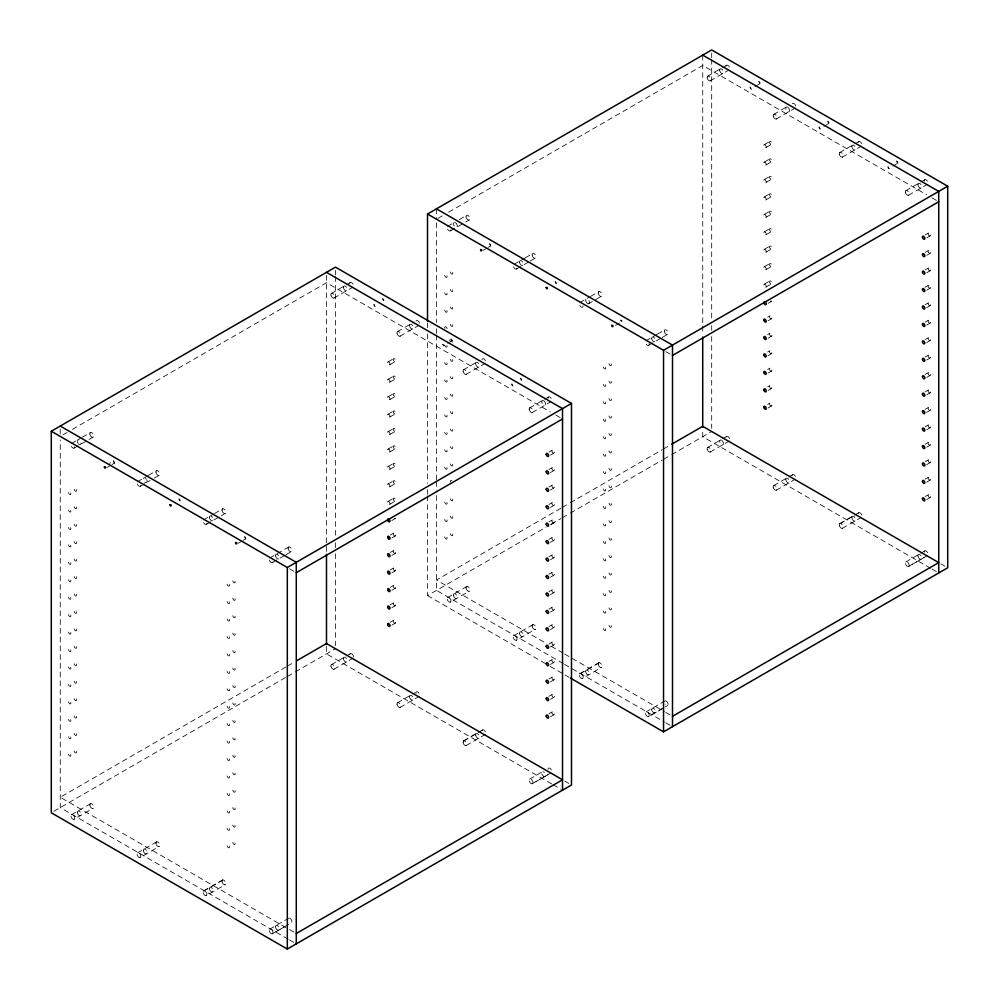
<?xml version="1.0" encoding="UTF-8"?>
<svg xmlns="http://www.w3.org/2000/svg" width="999" height="999" viewBox="0 0 999 999"><rect width="100%" height="100%" fill="white"/><g stroke="black" fill="none" stroke-linecap="round" stroke-linejoin="round"><path stroke-width="0.75" stroke-dasharray="5 3.75" d="M896.815 161.501C898.8 166.983 898.138 157.093 894.255 162.987M179.121 499.275C180.769 504.82 180.744 495.005 176.548 500.749M374.887 305.969C372.902 300.487 373.564 310.377 377.46 304.495M382.754 299.138C384.74 304.608 384.078 294.73 380.194 300.612M443.806 345.754L442.707 344.106L443.681 345.829L452.934 340.06L451.81 338.848L449.113 340.397M451.81 338.848L451.66 339.91L452.784 340.584M512.724 385.552C510.751 380.07 511.401 389.947 515.297 384.066M520.591 378.708C522.577 384.19 521.915 374.313 518.031 380.194M751.111 88.761C749.125 83.279 749.787 93.157 753.683 87.275M758.978 81.918C760.963 87.4 760.301 77.522 756.418 83.404M820.029 128.546C818.056 123.064 818.705 132.954 822.602 127.073M827.896 121.716C829.882 127.185 829.22 117.308 825.336 123.189M888.96 168.344C886.975 162.862 887.624 172.74 891.52 166.858M113.499 461.388C115.36 467.619 114.798 455.194 109.653 463.611M489.722 244.181C491.371 249.725 491.346 239.91 487.162 245.654M244.73 537.15C246.378 542.707 246.353 532.892 242.17 538.636M555.344 282.055C556.992 287.612 556.967 277.797 552.772 283.541M62.962 434.84L67.02 432.505M72.415 429.383L326.498 282.692L550.374 411.95M437.837 218.419L443.244 215.297M448.638 212.175L702.722 65.484L926.61 194.743M71.316 443.593L81.394 437.787M82.28 437.225L90.622 432.455M331.256 293.519L344.955 285.577M346.303 284.802L350.349 282.467M447.54 226.386L454.458 222.352A2.672 1.536 60 0 1 457.242 225.774A2.672 1.536 60 0 1 454.782 226.661M459.29 219.605L466.845 215.247M707.479 76.311L721.178 68.369M722.527 67.582L726.573 65.247M73.951 448.164L87.687 440.284M89.036 439.498L93.257 437.025M333.903 298.089L352.784 287.188M450.424 230.856L469.48 219.817M710.127 80.882L729.008 69.98M754.957 86.538L760.089 83.579M106.818 467.557L110.664 465.347M111.938 464.597L114.498 463.124M483.041 250.349L486.888 248.127M488.161 247.39L490.721 245.916M137.4 481.755L147.889 475.699M148.364 475.387L156.706 470.616M397.352 331.68L414.135 321.99M514.048 264.298L524.962 258.004M525.374 257.767L532.929 253.396M773.576 114.473L787.262 106.518M140.285 486.226L150.112 480.507M154.308 478.084L159.34 475.174M399.987 336.251L418.868 325.349M516.508 269.006L528.858 261.838M530.107 261.114L535.564 257.967M776.211 119.031L795.092 108.129M388.037 361.888L393.693 358.616M764.26 144.68L769.917 141.408M389.573 364.847A1.673 0.962 60 0 0 389.198 362.3A1.673 0.962 60 0 0 387.649 362.949A1.673 0.962 60 0 0 389.573 364.847L395.242 361.576A1.673 0.962 60 0 0 394.855 359.028A1.673 0.962 60 0 0 393.306 359.677A1.673 0.962 60 0 0 395.242 361.576M765.796 147.627A1.673 0.962 60 0 0 765.421 145.092A1.673 0.962 60 0 0 763.873 145.742A1.673 0.962 60 0 0 765.796 147.627L771.465 144.368A1.673 0.962 60 0 0 771.078 141.821A1.673 0.962 60 0 0 769.53 142.47A1.673 0.962 60 0 0 771.465 144.368M823.875 126.324L829.008 123.364M388.037 379.333L393.693 376.061M764.26 162.125L769.917 158.853M389.573 382.292A1.673 0.962 60 0 0 389.198 379.745A1.673 0.962 60 0 0 387.649 380.394A1.673 0.962 60 0 0 389.573 382.292L395.242 379.021A1.673 0.962 60 0 0 394.855 376.473A1.673 0.962 60 0 0 393.306 377.123A1.673 0.962 60 0 0 395.242 379.021M765.796 165.072A1.673 0.962 60 0 0 765.421 162.537A1.673 0.962 60 0 0 763.873 163.187A1.673 0.962 60 0 0 765.796 165.072L771.465 161.801A1.673 0.962 60 0 0 771.078 159.266A1.673 0.962 60 0 0 769.53 159.915A1.673 0.962 60 0 0 771.465 161.801M388.037 396.778L393.693 393.506M764.26 179.558L769.917 176.299M389.573 399.725A1.673 0.962 60 0 0 389.198 397.19A1.673 0.962 60 0 0 387.649 397.839A1.673 0.962 60 0 0 389.573 399.725L395.242 396.453A1.673 0.962 60 0 0 394.855 393.918A1.673 0.962 60 0 0 393.306 394.568A1.673 0.962 60 0 0 395.242 396.453M765.796 182.517A1.673 0.962 60 0 0 765.421 179.982A1.673 0.962 60 0 0 763.873 180.632A1.673 0.962 60 0 0 765.796 182.517L771.465 179.246A1.673 0.962 60 0 0 771.078 176.711A1.673 0.962 60 0 0 769.53 177.36A1.673 0.962 60 0 0 771.465 179.246M203.496 519.905L213.561 514.098M214.46 513.536L222.789 508.766M463.436 369.83L477.135 361.888M579.72 302.697L590.209 296.641M590.684 296.328L599.013 291.558M839.659 152.622L858.753 141.558M388.037 414.223L393.693 410.951M764.26 197.003L769.917 193.731M389.573 417.17A1.673 0.962 60 0 0 389.198 414.635A1.673 0.962 60 0 0 387.649 415.284A1.673 0.962 60 0 0 389.573 417.17L395.242 413.898A1.673 0.962 60 0 0 394.855 411.363A1.673 0.962 60 0 0 393.306 412.013A1.673 0.962 60 0 0 395.242 413.898M765.796 199.962A1.673 0.962 60 0 0 765.421 197.427A1.673 0.962 60 0 0 763.873 198.064A1.673 0.962 60 0 0 765.796 199.962L771.465 196.691A1.673 0.962 60 0 0 771.078 194.156A1.673 0.962 60 0 0 769.53 194.793A1.673 0.962 60 0 0 771.465 196.691M206.368 524.375L219.98 516.483M221.204 515.809L225.424 513.336M466.071 374.4L484.952 363.499M587.986 304.046L596.203 299.275M596.615 299.026L601.648 296.129M842.294 157.193L861.175 146.291M388.037 431.655L393.693 428.384M764.26 214.448L769.917 211.176M389.573 434.615A1.673 0.962 60 0 0 389.198 432.08A1.673 0.962 60 0 0 387.649 432.717A1.673 0.962 60 0 0 389.573 434.615L395.242 431.343A1.673 0.962 60 0 0 394.855 428.808A1.673 0.962 60 0 0 393.306 429.445A1.673 0.962 60 0 0 395.242 431.343M765.796 217.407A1.673 0.962 60 0 0 765.421 214.86A1.673 0.962 60 0 0 763.873 215.509A1.673 0.962 60 0 0 765.796 217.407L771.465 214.136A1.673 0.962 60 0 0 771.078 211.588A1.673 0.962 60 0 0 769.53 212.238A1.673 0.962 60 0 0 771.465 214.136M388.037 449.1L393.693 445.829M764.26 231.893L769.917 228.621M389.573 452.06A1.673 0.962 60 0 0 389.198 449.513A1.673 0.962 60 0 0 387.649 450.162A1.673 0.962 60 0 0 389.573 452.06L395.242 448.788A1.673 0.962 60 0 0 394.855 446.241A1.673 0.962 60 0 0 393.306 446.89A1.673 0.962 60 0 0 395.242 448.788M765.796 234.84A1.673 0.962 60 0 0 765.421 232.305A1.673 0.962 60 0 0 763.873 232.954A1.673 0.962 60 0 0 765.796 234.84L771.465 231.581A1.673 0.962 60 0 0 771.078 229.033A1.673 0.962 60 0 0 769.53 229.683A1.673 0.962 60 0 0 771.465 231.581M238.049 543.331L241.883 541.108M243.169 540.372L245.729 538.886M615.546 325.374L619.392 323.152M892.794 166.121L897.926 163.162M388.037 466.545L393.693 463.274M764.26 249.338L769.917 246.066M389.573 469.493A1.673 0.962 60 0 0 389.198 466.958A1.673 0.962 60 0 0 387.649 467.607A1.673 0.962 60 0 0 389.573 469.493L395.242 466.233A1.673 0.962 60 0 0 394.855 463.686A1.673 0.962 60 0 0 393.306 464.335A1.673 0.962 60 0 0 395.242 466.233M765.796 252.285A1.673 0.962 60 0 0 765.421 249.75A1.673 0.962 60 0 0 763.873 250.399A1.673 0.962 60 0 0 765.796 252.285L771.465 249.013A1.673 0.962 60 0 0 771.078 246.478A1.673 0.962 60 0 0 769.53 247.128A1.673 0.962 60 0 0 771.465 249.013M388.037 483.991L393.693 480.719M764.26 266.77L769.917 263.511M389.573 486.938A1.673 0.962 60 0 0 389.198 484.403A1.673 0.962 60 0 0 387.649 485.052A1.673 0.962 60 0 0 389.573 486.938L395.242 483.666A1.673 0.962 60 0 0 394.855 481.131A1.673 0.962 60 0 0 393.306 481.78A1.673 0.962 60 0 0 395.242 483.666M765.796 269.73A1.673 0.962 60 0 0 765.421 267.195A1.673 0.962 60 0 0 763.873 267.844A1.673 0.962 60 0 0 765.796 269.73L771.465 266.458A1.673 0.962 60 0 0 771.078 263.923A1.673 0.962 60 0 0 769.53 264.573A1.673 0.962 60 0 0 771.465 266.458M269.58 558.066L288.873 546.915M529.52 407.992L548.613 396.928M645.804 340.859L657.13 334.315M657.554 334.066L665.097 329.707M905.743 190.772L924.837 179.72M272.465 562.524L285.227 555.119M285.951 554.745L291.521 551.485M532.155 412.562L551.036 401.66M648.688 345.317L661.45 337.912M662.175 337.537L667.744 334.278M908.378 195.342L927.259 184.44M388.037 501.436L393.693 498.164M764.26 284.216L769.917 280.944M389.573 504.383A1.673 0.962 60 0 0 389.198 501.848A1.673 0.962 60 0 0 387.649 502.497A1.673 0.962 60 0 0 389.573 504.383L395.242 501.111A1.673 0.962 60 0 0 394.855 498.576A1.673 0.962 60 0 0 393.306 499.225A1.673 0.962 60 0 0 395.242 501.111M765.796 287.175A1.673 0.962 60 0 0 765.421 284.64A1.673 0.962 60 0 0 763.873 285.277A1.673 0.962 60 0 0 765.796 287.175L771.465 283.903A1.673 0.962 60 0 0 771.078 281.368A1.673 0.962 60 0 0 769.53 282.005A1.673 0.962 60 0 0 771.465 283.903M391.845 520.516L395.242 518.556M768.069 303.309L771.465 301.348M390.297 535.002L393.693 533.041M767.657 317.145L769.917 315.834M391.845 537.962L395.242 536.001A1.673 0.962 60 0 0 394.855 533.454A1.673 0.962 60 0 0 393.306 534.103A1.673 0.962 60 0 0 395.242 536.001M768.069 320.754L771.465 318.793A1.673 0.962 60 0 0 771.078 316.246A1.673 0.962 60 0 0 769.53 316.895A1.673 0.962 60 0 0 771.465 318.793M548.913 452.147L552.31 450.187M925.136 234.94L928.533 232.979M550.449 455.107L553.846 453.146A1.673 0.962 60 0 0 553.471 450.611A1.673 0.962 60 0 0 551.923 451.248A1.673 0.962 60 0 0 553.846 453.146M926.672 237.899L930.069 235.939A1.673 0.962 60 0 0 929.694 233.391A1.673 0.962 60 0 0 928.146 234.041A1.673 0.962 60 0 0 930.069 235.939M390.297 552.447L393.693 550.486M767.657 334.59L769.917 333.279M391.845 555.407L395.242 553.446A1.673 0.962 60 0 0 394.855 550.899A1.673 0.962 60 0 0 393.306 551.548A1.673 0.962 60 0 0 395.242 553.446M768.069 338.186L771.465 336.226A1.673 0.962 60 0 0 771.078 333.691A1.673 0.962 60 0 0 769.53 334.34A1.673 0.962 60 0 0 771.465 336.226M548.913 469.592L552.31 467.632M925.136 252.385L928.533 250.424M550.449 472.552L553.846 470.591A1.673 0.962 60 0 0 553.471 468.044A1.673 0.962 60 0 0 551.923 468.693A1.673 0.962 60 0 0 553.846 470.591M926.672 255.344L930.069 253.371A1.673 0.962 60 0 0 929.694 250.836A1.673 0.962 60 0 0 928.146 251.486A1.673 0.962 60 0 0 930.069 253.371M390.297 569.892L393.693 567.932M767.657 352.023L769.917 350.724M391.845 572.852L395.242 570.879A1.673 0.962 60 0 0 394.855 568.344A1.673 0.962 60 0 0 393.306 568.993A1.673 0.962 60 0 0 395.242 570.879M768.069 355.632L771.465 353.671A1.673 0.962 60 0 0 771.078 351.136A1.673 0.962 60 0 0 769.53 351.785A1.673 0.962 60 0 0 771.465 353.671M548.913 487.037L552.31 485.077M925.136 269.83L928.533 267.869M550.449 489.997L553.846 488.024A1.673 0.962 60 0 0 553.471 485.489A1.673 0.962 60 0 0 551.923 486.138A1.673 0.962 60 0 0 553.846 488.024M926.672 272.777L930.069 270.816A1.673 0.962 60 0 0 929.694 268.281A1.673 0.962 60 0 0 928.146 268.931A1.673 0.962 60 0 0 930.069 270.816M390.297 587.337L393.693 585.377M767.657 369.468L769.917 368.156M391.845 590.284L395.242 588.324A1.673 0.962 60 0 0 394.855 585.789A1.673 0.962 60 0 0 393.306 586.438A1.673 0.962 60 0 0 395.242 588.324M768.069 373.077L771.465 371.116A1.673 0.962 60 0 0 771.078 368.581A1.673 0.962 60 0 0 769.53 369.218A1.673 0.962 60 0 0 771.465 371.116M548.913 504.483L552.31 502.522M925.136 287.275L928.533 285.302M550.449 507.43L553.846 505.469A1.673 0.962 60 0 0 553.471 502.934A1.673 0.962 60 0 0 551.923 503.583A1.673 0.962 60 0 0 553.846 505.469M926.672 290.222L930.069 288.261A1.673 0.962 60 0 0 929.694 285.726A1.673 0.962 60 0 0 928.146 286.376A1.673 0.962 60 0 0 930.069 288.261M390.297 604.782L393.693 602.809M767.657 386.913L769.917 385.602M285.951 666.945L60.252 797.252L288.187 928.845M287.3 666.171L294.056 662.262M560.814 508.254L436.476 580.032L545.729 643.106M562.162 507.467L568.918 503.571M570.279 502.797L662.175 449.737M663.523 448.951L670.279 445.054M391.845 607.729L395.242 605.769A1.673 0.962 60 0 0 394.855 603.234A1.673 0.962 60 0 0 393.306 603.871A1.673 0.962 60 0 0 395.242 605.769M768.069 390.522L771.465 388.561A1.673 0.962 60 0 0 771.078 386.014A1.673 0.962 60 0 0 769.53 386.663A1.673 0.962 60 0 0 771.465 388.561M548.913 521.928L552.31 519.967M925.136 304.707L928.533 302.747M53.846 811.3L285.951 677.297M287.3 676.523L294.056 672.614M295.404 671.84L335.464 648.713M427.51 495.904L427.51 595.566L545.953 527.197M551.361 524.075L560.814 518.606M562.162 517.832L568.918 513.923M570.279 513.149L662.175 460.089M663.523 459.315L670.279 455.407M671.64 454.632L711.688 431.506M550.449 524.875L553.846 522.914A1.673 0.962 60 0 0 553.471 520.379A1.673 0.962 60 0 0 551.923 521.028A1.673 0.962 60 0 0 553.846 522.914M926.672 307.667L930.069 305.706A1.673 0.962 60 0 0 929.694 303.172A1.673 0.962 60 0 0 928.146 303.808A1.673 0.962 60 0 0 930.069 305.706M390.297 622.215L393.693 620.254M767.657 404.358L769.917 403.047M391.845 625.174L395.242 623.214A1.673 0.962 60 0 0 394.855 620.666A1.673 0.962 60 0 0 393.306 621.316A1.673 0.962 60 0 0 395.242 623.214M768.069 407.967L771.465 406.006A1.673 0.962 60 0 0 771.078 403.459A1.673 0.962 60 0 0 769.53 404.108A1.673 0.962 60 0 0 771.465 406.006M71.316 814.797L90.622 803.658M331.256 664.722L350.349 653.658M447.54 597.589L466.845 586.438M707.479 447.515L726.573 436.451M548.913 539.36L552.31 537.4M925.136 322.153L928.533 320.192M550.449 542.32L553.846 540.359A1.673 0.962 60 0 0 553.471 537.824A1.673 0.962 60 0 0 551.923 538.461A1.673 0.962 60 0 0 553.846 540.359M926.672 325.112L930.069 323.152A1.673 0.962 60 0 0 929.694 320.604A1.673 0.962 60 0 0 928.146 321.253A1.673 0.962 60 0 0 930.069 323.152M73.951 819.367A2.672 1.536 60 0 0 73.614 815.409A2.672 1.536 60 0 0 70.966 816.108A2.672 1.536 60 0 0 73.951 819.367L93.257 808.228M333.903 669.293L353.196 658.141M450.174 602.16A2.672 1.536 60 0 0 449.837 598.201A2.672 1.536 60 0 0 447.19 598.888A2.672 1.536 60 0 0 450.174 602.16L469.48 591.008M710.127 452.085L729.42 440.934M548.913 556.805L552.31 554.845M925.136 339.598L928.533 337.637M550.449 559.765L553.846 557.804A1.673 0.962 60 0 0 553.471 555.257A1.673 0.962 60 0 0 551.923 555.906A1.673 0.962 60 0 0 553.846 557.804M926.672 342.557L930.069 340.584A1.673 0.962 60 0 0 929.694 338.049A1.673 0.962 60 0 0 928.146 338.698A1.673 0.962 60 0 0 930.069 340.584M548.913 574.25L552.31 572.29M925.136 357.043L928.533 355.082M550.449 577.21L553.846 575.237A1.673 0.962 60 0 0 553.471 572.702A1.673 0.962 60 0 0 551.923 573.351A1.673 0.962 60 0 0 553.846 575.237M926.672 359.99L930.069 358.029A1.673 0.962 60 0 0 929.694 355.494A1.673 0.962 60 0 0 928.146 356.144A1.673 0.962 60 0 0 930.069 358.029M548.913 591.695L552.31 589.735M925.136 374.488L928.533 372.515M550.449 594.642L553.846 592.682A1.673 0.962 60 0 0 553.471 590.147A1.673 0.962 60 0 0 551.923 590.796A1.673 0.962 60 0 0 553.846 592.682M926.672 377.435L930.069 375.474A1.673 0.962 60 0 0 929.694 372.939A1.673 0.962 60 0 0 928.146 373.589A1.673 0.962 60 0 0 930.069 375.474M548.913 609.14L552.31 607.18M925.136 391.92L928.533 389.96M550.449 612.087L553.846 610.127A1.673 0.962 60 0 0 553.471 607.592A1.673 0.962 60 0 0 551.923 608.241A1.673 0.962 60 0 0 553.846 610.127M926.672 394.88L930.069 392.919A1.673 0.962 60 0 0 929.694 390.372A1.673 0.962 60 0 0 928.146 391.021A1.673 0.962 60 0 0 930.069 392.919M137.4 852.959L156.706 841.807M397.352 702.871L414.972 692.707M513.623 635.739L532.929 624.6M773.576 485.664L792.657 474.6M140.047 857.517A2.672 1.536 60 0 0 139.698 853.571A2.672 1.536 60 0 0 137.05 854.257A2.672 1.536 60 0 0 140.047 857.517L159.34 846.378M399.987 707.442L419.28 696.303M516.271 640.309A2.672 1.536 60 0 0 515.921 636.363A2.672 1.536 60 0 0 513.274 637.05A2.672 1.536 60 0 0 516.271 640.309L535.564 629.17M776.211 490.234L795.504 479.095M548.913 626.573L552.31 624.612M925.136 409.365L928.533 407.405M550.449 629.532L553.846 627.572A1.673 0.962 60 0 0 553.471 625.037A1.673 0.962 60 0 0 551.923 625.674A1.673 0.962 60 0 0 553.846 627.572M926.672 412.325L930.069 410.364A1.673 0.962 60 0 0 929.694 407.817A1.673 0.962 60 0 0 928.146 408.466A1.673 0.962 60 0 0 930.069 410.364M548.913 644.018L552.31 642.057M925.136 426.81L928.533 424.85M550.449 646.977L553.846 645.017A1.673 0.962 60 0 0 553.471 642.469A1.673 0.962 60 0 0 551.923 643.119A1.673 0.962 60 0 0 553.846 645.017M926.672 429.77L930.069 427.797A1.673 0.962 60 0 0 929.694 425.262A1.673 0.962 60 0 0 928.146 425.911A1.673 0.962 60 0 0 930.069 427.797M548.913 661.463L552.31 659.502M925.136 444.255L928.533 442.295M550.449 664.422L553.846 662.449A1.673 0.962 60 0 0 553.471 659.914A1.673 0.962 60 0 0 551.923 660.564A1.673 0.962 60 0 0 553.846 662.449M926.672 447.202L930.069 445.242A1.673 0.962 60 0 0 929.694 442.707A1.673 0.962 60 0 0 928.146 443.356A1.673 0.962 60 0 0 930.069 445.242M548.913 678.908L552.31 676.947M925.136 461.7L928.533 459.727M550.449 681.855L553.846 679.894A1.673 0.962 60 0 0 553.471 677.359A1.673 0.962 60 0 0 551.923 678.009A1.673 0.962 60 0 0 553.846 679.894M926.672 464.647L930.069 462.687A1.673 0.962 60 0 0 929.694 460.152A1.673 0.962 60 0 0 928.146 460.801A1.673 0.962 60 0 0 930.069 462.687M203.671 890.971L222.552 880.069M463.648 740.871L477.135 733.091M478.484 732.304L482.529 729.969M579.895 673.763L598.776 662.861M839.872 523.663L853.358 515.871M854.707 515.097L858.753 512.762M203.496 891.108L222.789 879.969M463.436 741.033L480.219 731.343M579.72 673.9L599.013 662.749M839.659 523.826L856.443 514.135M548.913 696.353L552.31 694.392M925.136 479.133L928.533 477.172M206.131 895.678A2.672 1.536 60 0 0 205.782 891.72A2.672 1.536 60 0 0 203.147 892.419A2.672 1.536 60 0 0 206.131 895.678L225.424 884.527M466.071 745.604L485.377 734.452M582.355 678.471A2.672 1.536 60 0 0 582.017 674.512A2.672 1.536 60 0 0 579.37 675.199A2.672 1.536 60 0 0 582.355 678.471L601.648 667.32M842.294 528.384L860.339 517.969M550.449 699.3L553.846 697.339A1.673 0.962 60 0 0 553.471 694.804A1.673 0.962 60 0 0 551.923 695.454A1.673 0.962 60 0 0 553.846 697.339M926.672 482.092L930.069 480.132A1.673 0.962 60 0 0 929.694 477.584A1.673 0.962 60 0 0 928.146 478.234A1.673 0.962 60 0 0 930.069 480.132M548.913 713.786L552.31 711.825M925.136 496.578L928.533 494.617M550.449 716.745L553.846 714.784A1.673 0.962 60 0 0 553.471 712.25A1.673 0.962 60 0 0 551.923 712.886A1.673 0.962 60 0 0 553.846 714.784M926.672 499.537L930.069 497.577A1.673 0.962 60 0 0 929.694 495.029A1.673 0.962 60 0 0 928.146 495.679A1.673 0.962 60 0 0 930.069 497.577M269.58 929.257L288.873 918.118M529.52 779.183L542.532 771.678A2.672 1.536 60 0 0 542.694 775.424A2.672 1.536 60 0 0 545.516 775.399A2.672 1.536 60 0 0 543.056 771.678M645.804 712.05L664.859 701.011M905.743 561.975L919.442 554.033M920.791 553.246L924.837 550.911M272.215 933.828A2.672 1.536 60 0 0 271.878 929.882A2.672 1.536 60 0 0 269.231 930.569A2.672 1.536 60 0 0 272.215 933.828L288.998 924.137M532.155 783.753L551.036 772.851M648.438 716.62A2.672 1.536 60 0 0 648.101 712.662A2.672 1.536 60 0 0 645.454 713.361A2.672 1.536 60 0 0 648.438 716.62L664.81 707.167L648.688 716.52M665.222 706.93L667.744 705.481M908.378 566.545L927.259 555.644M272.465 933.728L288.649 924.387M532.367 783.678A2.672 1.536 60 0 0 531.555 779.545A2.672 1.536 60 0 0 529.22 780.831A2.672 1.536 60 0 0 532.367 783.678L548.551 774.325M908.591 566.458A2.672 1.536 60 0 0 907.779 562.337A2.672 1.536 60 0 0 905.444 563.623A2.672 1.536 60 0 0 908.591 566.458L924.774 557.117M932.005 197.864L938.748 201.748M665.759 351.573L672.502 355.457M940.971 563.886L945.017 566.221M930.656 568.281L702.722 436.688L702.722 428.896M932.005 569.055L938.748 572.951M555.781 415.072L562.524 418.968M551.123 646.228L563.261 653.234M564.61 654.008L664.41 711.638M665.759 712.412L672.502 716.308M563.261 663.586L436.476 590.397L436.476 490.721M564.61 664.372L664.41 721.99M665.759 722.764L672.502 726.66M427.51 595.566L544.855 663.311M550.249 666.433L563.736 674.213M565.084 674.999L569.13 677.334M289.535 568.781L296.278 572.677M564.747 781.093L568.793 783.428M551.723 783.928L326.498 653.895L326.498 643.543M553.084 784.715L561.176 789.385M289.535 929.619L296.278 933.516M288.187 939.197L60.252 807.604L60.252 440.059M289.535 939.984L296.278 943.868M711.688 53.059L711.688 57.742M711.688 59.291L711.688 319.38M711.688 325.599L711.688 330.282M711.688 336.501L711.688 428.396M702.722 55.132L702.722 324.55M702.722 326.111L702.722 333.903M436.476 208.841L436.476 219.193M436.476 222.852L436.476 322.527M436.476 328.758L436.476 333.429M436.476 334.99L436.476 479.82M436.476 481.381L436.476 489.16M427.51 323.027L427.51 327.709M427.51 333.928L427.51 483.441M427.51 489.672L427.51 494.343M335.464 270.279L335.464 274.95M335.464 276.511L335.464 536.588M335.464 542.819L335.464 547.489M335.464 553.721L335.464 645.604M326.498 275.299L326.498 544.88M326.498 546.441L326.498 552.659M60.252 429.008L60.252 433.841M924.287 181.269A2.672 1.536 60 0 1 925.723 179.67A2.672 1.536 60 0 1 927.946 182.405M726.011 66.483A2.672 1.536 60 0 1 727.896 65.397A2.672 1.536 60 0 1 729.782 68.669M858.203 142.445A2.672 1.536 60 0 1 860.226 141.808A2.672 1.536 60 0 1 861.95 144.98M788.273 107.63A2.672 1.536 60 0 1 789.085 111.626A2.672 1.536 60 0 1 785.963 109.253A2.672 1.536 60 0 1 787.687 107.18M792.307 103.746A2.672 1.536 60 0 1 794.305 103.759A2.672 1.536 60 0 1 795.853 106.493M924.262 552.147A2.672 1.536 60 0 1 926.31 551.161A2.672 1.536 60 0 1 928.021 554.682M722.177 440.671A2.672 1.536 60 0 1 723.001 444.68A2.672 1.536 60 0 1 719.879 442.295A2.672 1.536 60 0 1 721.603 440.222M726.036 437.325A2.672 1.536 60 0 1 728.059 436.688A2.672 1.536 60 0 1 729.782 439.86M858.266 513.374A2.672 1.536 60 0 1 860.226 512.999A2.672 1.536 60 0 1 861.937 515.846M792.095 475.836A2.672 1.536 60 0 1 794.143 474.85A2.672 1.536 60 0 1 795.841 478.371M771.802 300.961A1.673 0.962 60 0 1 770.304 300.936M649.125 343.381A2.672 1.536 60 0 1 647.627 345.342A2.672 1.536 60 0 1 645.441 341.92M454.258 226.036A2.672 1.536 60 0 1 454.42 222.49M450.961 229.645A2.672 1.536 60 0 1 449.363 230.881A2.672 1.536 60 0 1 447.277 228.184M587.537 303.409A2.672 1.536 60 0 1 585.814 299.35A2.672 1.536 60 0 1 588.935 300.574A2.672 1.536 60 0 1 588.124 303.634M583.129 305.956A2.672 1.536 60 0 1 581.543 307.18A2.672 1.536 60 0 1 579.445 304.495M517.02 268.094A2.672 1.536 60 0 1 515.184 268.906A2.672 1.536 60 0 1 513.299 265.996M450.611 482.13A1.673 0.962 60 0 1 450.599 480.606A1.673 0.962 60 0 1 451.81 480.706M450.699 340.971A1.673 0.962 60 0 1 452.559 342.182M444.942 328.409A1.673 0.962 60 0 1 445.679 326.735A1.673 0.962 60 0 1 447.077 329.133M665.334 700.873A2.672 1.536 60 0 1 668.106 704.37A2.672 1.536 60 0 1 665.371 704.782M78.034 443.256A2.672 1.536 60 0 1 78.197 439.697A2.672 1.536 60 0 1 81.019 442.982A2.672 1.536 60 0 1 78.559 443.868M146.753 479.882A2.672 1.536 60 0 1 146.166 482.717A2.672 1.536 60 0 1 143.506 480.169A2.672 1.536 60 0 1 144.643 477.872M145.23 478.109A2.672 1.536 60 0 1 146.341 479.158M543.631 400.699A2.672 1.536 60 0 1 545.367 404.77A2.672 1.536 60 0 1 542.232 403.534A2.672 1.536 60 0 1 543.056 400.474M416.084 320.966A2.672 1.536 60 0 1 418.082 320.979A2.672 1.536 60 0 1 419.63 323.701M481.98 359.652A2.672 1.536 60 0 1 483.578 358.778A2.672 1.536 60 0 1 485.539 361.114M349.787 283.691A2.672 1.536 60 0 1 351.835 282.705A2.672 1.536 60 0 1 353.534 286.226M548.064 398.489A2.672 1.536 60 0 1 549.5 396.878A2.672 1.536 60 0 1 551.723 399.612M140.734 485.626A2.672 1.536 60 0 1 138.799 486.014A2.672 1.536 60 0 1 137.075 483.216M206.905 523.164A2.672 1.536 60 0 1 205.319 524.4A2.672 1.536 60 0 1 203.222 521.715M74.738 446.853A2.672 1.536 60 0 1 72.715 447.864A2.672 1.536 60 0 1 70.979 444.368M272.902 561.938A2.672 1.536 60 0 1 270.816 562.212A2.672 1.536 60 0 1 269.218 559.14M289.673 918.193A2.672 1.536 60 0 1 291.883 921.59A2.672 1.536 60 0 1 289.722 922.527M415.884 693.368A2.672 1.536 60 0 1 417.782 691.97A2.672 1.536 60 0 1 419.617 695.579M482.042 730.581A2.672 1.536 60 0 1 483.553 729.969A2.672 1.536 60 0 1 485.377 731.892M349.812 654.545A2.672 1.536 60 0 1 351.236 653.608A2.672 1.536 60 0 1 353.196 655.581M353.359 655.993A2.672 1.536 60 0 1 353.559 657.08M548.039 769.355A2.672 1.536 60 0 1 549.637 768.119A2.672 1.536 60 0 1 551.723 770.816M395.579 518.169A1.673 0.962 60 0 1 394.081 518.144M620.766 320.204C621.316 323.688 623.201 319.43 620.766 320.204M917.981 184.815A2.672 1.536 60 0 0 920.966 188.074A2.672 1.536 60 0 0 920.628 184.128A2.672 1.536 60 0 0 917.981 184.815M719.717 70.355A2.672 1.536 60 0 0 722.714 73.614A2.672 1.536 60 0 0 722.364 69.655A2.672 1.536 60 0 0 719.717 70.355M851.897 146.666A2.672 1.536 60 0 0 854.882 149.925A2.672 1.536 60 0 0 854.545 145.966A2.672 1.536 60 0 0 851.897 146.666M917.981 556.018A2.672 1.536 60 0 0 920.966 559.278A2.672 1.536 60 0 0 920.628 555.319A2.672 1.536 60 0 0 917.981 556.018M851.897 517.857A2.672 1.536 60 0 0 854.882 521.116A2.672 1.536 60 0 0 854.545 517.17A2.672 1.536 60 0 0 851.897 517.857M785.813 479.707A2.672 1.536 60 0 0 788.798 482.967A2.672 1.536 60 0 0 788.448 479.008A2.672 1.536 60 0 0 785.813 479.707M651.748 338.524A2.672 1.536 60 0 0 654.732 341.783A2.672 1.536 60 0 0 654.395 337.837A2.672 1.536 60 0 0 651.748 338.524M519.567 262.213A2.672 1.536 60 0 0 522.564 265.472A2.672 1.536 60 0 0 522.215 261.526A2.672 1.536 60 0 0 519.567 262.213M651.748 709.727A2.672 1.536 60 0 0 654.732 712.986A2.672 1.536 60 0 0 654.395 709.028A2.672 1.536 60 0 0 651.748 709.727M453.484 595.254A2.672 1.536 60 0 0 456.468 598.526A2.672 1.536 60 0 0 456.131 594.567A2.672 1.536 60 0 0 453.484 595.254M585.664 671.565A2.672 1.536 60 0 0 588.648 674.837A2.672 1.536 60 0 0 588.311 670.878A2.672 1.536 60 0 0 585.664 671.565M519.567 633.416A2.672 1.536 60 0 0 522.564 636.675A2.672 1.536 60 0 0 522.215 632.729A2.672 1.536 60 0 0 519.567 633.416M450.412 533.666A1.673 0.962 60 0 0 452.247 535.764A1.673 0.962 60 0 0 452.097 533.316A1.673 0.962 60 0 0 450.412 533.666M450.412 516.233A1.673 0.962 60 0 0 452.247 518.319A1.673 0.962 60 0 0 452.097 515.871A1.673 0.962 60 0 0 450.412 516.233M450.412 498.788A1.673 0.962 60 0 0 452.247 500.874A1.673 0.962 60 0 0 452.097 498.439A1.673 0.962 60 0 0 450.412 498.788M450.412 463.898A1.673 0.962 60 0 0 452.247 465.996A1.673 0.962 60 0 0 452.097 463.548A1.673 0.962 60 0 0 450.412 463.898M450.412 446.453A1.673 0.962 60 0 0 452.247 448.551A1.673 0.962 60 0 0 452.097 446.103A1.673 0.962 60 0 0 450.412 446.453M450.412 429.021A1.673 0.962 60 0 0 452.247 431.106A1.673 0.962 60 0 0 452.097 428.658A1.673 0.962 60 0 0 450.412 429.021M450.412 411.576A1.673 0.962 60 0 0 452.247 413.661A1.673 0.962 60 0 0 452.097 411.226A1.673 0.962 60 0 0 450.412 411.576M450.412 394.13A1.673 0.962 60 0 0 452.247 396.216A1.673 0.962 60 0 0 452.097 393.781A1.673 0.962 60 0 0 450.412 394.13M450.412 376.685A1.673 0.962 60 0 0 452.247 378.783A1.673 0.962 60 0 0 452.097 376.336A1.673 0.962 60 0 0 450.412 376.685M450.412 359.24A1.673 0.962 60 0 0 452.247 361.338A1.673 0.962 60 0 0 452.097 358.891A1.673 0.962 60 0 0 450.412 359.24M450.412 324.363A1.673 0.962 60 0 0 452.247 326.448A1.673 0.962 60 0 0 452.097 324.013A1.673 0.962 60 0 0 450.412 324.363M450.412 306.918A1.673 0.962 60 0 0 452.247 309.003A1.673 0.962 60 0 0 452.097 306.568A1.673 0.962 60 0 0 450.412 306.918M450.412 289.473A1.673 0.962 60 0 0 452.247 291.571A1.673 0.962 60 0 0 452.097 289.123A1.673 0.962 60 0 0 450.412 289.473M450.412 272.028A1.673 0.962 60 0 0 452.247 274.126A1.673 0.962 60 0 0 452.097 271.678A1.673 0.962 60 0 0 450.412 272.028M609.015 625.249A1.673 0.962 60 0 0 610.864 627.335A1.673 0.962 60 0 0 610.714 624.887A1.673 0.962 60 0 0 609.015 625.249M609.015 607.804A1.673 0.962 60 0 0 610.864 609.889A1.673 0.962 60 0 0 610.714 607.454A1.673 0.962 60 0 0 609.015 607.804M609.015 590.359A1.673 0.962 60 0 0 610.864 592.444A1.673 0.962 60 0 0 610.714 590.009A1.673 0.962 60 0 0 609.015 590.359M609.015 572.914A1.673 0.962 60 0 0 610.864 574.999A1.673 0.962 60 0 0 610.714 572.564A1.673 0.962 60 0 0 609.015 572.914M609.015 555.469A1.673 0.962 60 0 0 610.864 557.567A1.673 0.962 60 0 0 610.714 555.119A1.673 0.962 60 0 0 609.015 555.469M609.015 538.036A1.673 0.962 60 0 0 610.864 540.122A1.673 0.962 60 0 0 610.714 537.674A1.673 0.962 60 0 0 609.015 538.036M609.015 520.591A1.673 0.962 60 0 0 610.864 522.677A1.673 0.962 60 0 0 610.714 520.242A1.673 0.962 60 0 0 609.015 520.591M609.015 503.146A1.673 0.962 60 0 0 610.864 505.232A1.673 0.962 60 0 0 610.714 502.797A1.673 0.962 60 0 0 609.015 503.146M609.015 485.701A1.673 0.962 60 0 0 610.864 487.787A1.673 0.962 60 0 0 610.714 485.352A1.673 0.962 60 0 0 609.015 485.701M609.015 468.256A1.673 0.962 60 0 0 610.864 470.354A1.673 0.962 60 0 0 610.714 467.907A1.673 0.962 60 0 0 609.015 468.256M609.015 450.824A1.673 0.962 60 0 0 610.864 452.909A1.673 0.962 60 0 0 610.714 450.462A1.673 0.962 60 0 0 609.015 450.824M609.015 433.379A1.673 0.962 60 0 0 610.864 435.464A1.673 0.962 60 0 0 610.714 433.029A1.673 0.962 60 0 0 609.015 433.379M609.015 415.934A1.673 0.962 60 0 0 610.864 418.019A1.673 0.962 60 0 0 610.714 415.584A1.673 0.962 60 0 0 609.015 415.934M609.015 398.489A1.673 0.962 60 0 0 610.864 400.574A1.673 0.962 60 0 0 610.714 398.139A1.673 0.962 60 0 0 609.015 398.489M609.015 381.044A1.673 0.962 60 0 0 610.864 383.141A1.673 0.962 60 0 0 610.714 380.694A1.673 0.962 60 0 0 609.015 381.044M609.015 363.611A1.673 0.962 60 0 0 610.864 365.696A1.673 0.962 60 0 0 610.714 363.249A1.673 0.962 60 0 0 609.015 363.611M444.742 275.299A1.673 0.962 60 0 0 446.59 277.397A1.673 0.962 60 0 0 446.441 274.95A1.673 0.962 60 0 0 444.742 275.299M444.742 292.744A1.673 0.962 60 0 0 446.59 294.83A1.673 0.962 60 0 0 446.441 292.395A1.673 0.962 60 0 0 444.742 292.744M444.742 310.19A1.673 0.962 60 0 0 446.59 312.275A1.673 0.962 60 0 0 446.441 309.84A1.673 0.962 60 0 0 444.742 310.19M444.742 345.08A1.673 0.962 60 0 0 446.59 347.165A1.673 0.962 60 0 0 446.441 344.717A1.673 0.962 60 0 0 444.742 345.08M444.742 362.512A1.673 0.962 60 0 0 446.59 364.61A1.673 0.962 60 0 0 446.441 362.162A1.673 0.962 60 0 0 444.742 362.512M444.742 379.957A1.673 0.962 60 0 0 446.59 382.043A1.673 0.962 60 0 0 446.441 379.608A1.673 0.962 60 0 0 444.742 379.957M444.742 397.402A1.673 0.962 60 0 0 446.59 399.488A1.673 0.962 60 0 0 446.441 397.053A1.673 0.962 60 0 0 444.742 397.402M444.742 414.847A1.673 0.962 60 0 0 446.59 416.933A1.673 0.962 60 0 0 446.441 414.498A1.673 0.962 60 0 0 444.742 414.847M444.742 432.292A1.673 0.962 60 0 0 446.59 434.378A1.673 0.962 60 0 0 446.441 431.93A1.673 0.962 60 0 0 444.742 432.292M444.742 449.725A1.673 0.962 60 0 0 446.59 451.823A1.673 0.962 60 0 0 446.441 449.375A1.673 0.962 60 0 0 444.742 449.725M444.742 536.938A1.673 0.962 60 0 0 446.59 539.035A1.673 0.962 60 0 0 446.441 536.588A1.673 0.962 60 0 0 444.742 536.938M444.742 519.505A1.673 0.962 60 0 0 446.59 521.59A1.673 0.962 60 0 0 446.441 519.143A1.673 0.962 60 0 0 444.742 519.505M444.742 502.06A1.673 0.962 60 0 0 446.59 504.145A1.673 0.962 60 0 0 446.441 501.71A1.673 0.962 60 0 0 444.742 502.06M444.742 467.17A1.673 0.962 60 0 0 446.59 469.255A1.673 0.962 60 0 0 446.441 466.82A1.673 0.962 60 0 0 444.742 467.17M603.359 628.508A1.673 0.962 60 0 0 605.194 630.606A1.673 0.962 60 0 0 605.044 628.159A1.673 0.962 60 0 0 603.359 628.508M603.359 611.076A1.673 0.962 60 0 0 605.194 613.161A1.673 0.962 60 0 0 605.044 610.714A1.673 0.962 60 0 0 603.359 611.076M603.359 593.631A1.673 0.962 60 0 0 605.194 595.716A1.673 0.962 60 0 0 605.044 593.281A1.673 0.962 60 0 0 603.359 593.631M603.359 576.186A1.673 0.962 60 0 0 605.194 578.271A1.673 0.962 60 0 0 605.044 575.836A1.673 0.962 60 0 0 603.359 576.186M603.359 558.741A1.673 0.962 60 0 0 605.194 560.826A1.673 0.962 60 0 0 605.044 558.391A1.673 0.962 60 0 0 603.359 558.741M603.359 541.296A1.673 0.962 60 0 0 605.194 543.394A1.673 0.962 60 0 0 605.044 540.946A1.673 0.962 60 0 0 603.359 541.296M603.359 523.863A1.673 0.962 60 0 0 605.194 525.949A1.673 0.962 60 0 0 605.044 523.501A1.673 0.962 60 0 0 603.359 523.863M603.359 506.418A1.673 0.962 60 0 0 605.194 508.503A1.673 0.962 60 0 0 605.044 506.068A1.673 0.962 60 0 0 603.359 506.418M603.359 488.973A1.673 0.962 60 0 0 605.194 491.058A1.673 0.962 60 0 0 605.044 488.623A1.673 0.962 60 0 0 603.359 488.973M603.359 471.528A1.673 0.962 60 0 0 605.194 473.613A1.673 0.962 60 0 0 605.044 471.178A1.673 0.962 60 0 0 603.359 471.528M603.359 454.083A1.673 0.962 60 0 0 605.194 456.181A1.673 0.962 60 0 0 605.044 453.733A1.673 0.962 60 0 0 603.359 454.083M603.359 436.65A1.673 0.962 60 0 0 605.194 438.736A1.673 0.962 60 0 0 605.044 436.288A1.673 0.962 60 0 0 603.359 436.65M603.359 419.205A1.673 0.962 60 0 0 605.194 421.291A1.673 0.962 60 0 0 605.044 418.856A1.673 0.962 60 0 0 603.359 419.205M603.359 401.76A1.673 0.962 60 0 0 605.194 403.846A1.673 0.962 60 0 0 605.044 401.411A1.673 0.962 60 0 0 603.359 401.76M603.359 384.315A1.673 0.962 60 0 0 605.194 386.413A1.673 0.962 60 0 0 605.044 383.966A1.673 0.962 60 0 0 603.359 384.315M603.359 366.87A1.673 0.962 60 0 0 605.194 368.968A1.673 0.962 60 0 0 605.044 366.521A1.673 0.962 60 0 0 603.359 366.87M664.335 331.256A2.672 1.536 60 0 0 667.32 334.515A2.672 1.536 60 0 0 666.982 330.569A2.672 1.536 60 0 0 664.335 331.256M466.071 216.795A2.672 1.536 60 0 0 469.055 220.055A2.672 1.536 60 0 0 468.718 216.096A2.672 1.536 60 0 0 466.071 216.795M598.251 293.107A2.672 1.536 60 0 0 601.236 296.366A2.672 1.536 60 0 0 600.899 292.407A2.672 1.536 60 0 0 598.251 293.107M532.155 254.945A2.672 1.536 60 0 0 535.152 258.204A2.672 1.536 60 0 0 534.802 254.258A2.672 1.536 60 0 0 532.155 254.945M905.444 192.42A2.672 1.536 60 0 0 908.591 195.267A2.672 1.536 60 0 0 907.779 191.134A2.672 1.536 60 0 0 905.444 192.42M707.18 77.959A2.672 1.536 60 0 0 710.326 80.794A2.672 1.536 60 0 0 709.527 76.673A2.672 1.536 60 0 0 707.18 77.959M839.36 154.271A2.672 1.536 60 0 0 842.507 157.105A2.672 1.536 60 0 0 841.695 152.984A2.672 1.536 60 0 0 839.36 154.271M773.263 116.109A2.672 1.536 60 0 0 776.41 118.956A2.672 1.536 60 0 0 775.611 114.823A2.672 1.536 60 0 0 773.263 116.109M707.18 449.15A2.672 1.536 60 0 0 710.326 451.998A2.672 1.536 60 0 0 709.527 447.877A2.672 1.536 60 0 0 707.18 449.15M839.36 525.462A2.672 1.536 60 0 0 842.507 528.309A2.672 1.536 60 0 0 841.695 524.175A2.672 1.536 60 0 0 839.36 525.462M773.263 487.312A2.672 1.536 60 0 0 776.41 490.147A2.672 1.536 60 0 0 775.611 486.026A2.672 1.536 60 0 0 773.263 487.312M466.071 587.986A2.672 1.536 60 0 0 469.055 591.258A2.672 1.536 60 0 0 468.718 587.3A2.672 1.536 60 0 0 466.071 587.986M598.251 664.298A2.672 1.536 60 0 0 601.236 667.569A2.672 1.536 60 0 0 600.899 663.611A2.672 1.536 60 0 0 598.251 664.298M532.155 626.148A2.672 1.536 60 0 0 535.152 629.407A2.672 1.536 60 0 0 534.802 625.461A2.672 1.536 60 0 0 532.155 626.148M275.524 555.731A2.672 1.536 60 0 0 278.509 559.003A2.672 1.536 60 0 0 278.172 555.044A2.672 1.536 60 0 0 275.524 555.731M288.112 548.463A2.672 1.536 60 0 0 291.096 551.735A2.672 1.536 60 0 0 290.759 547.777A2.672 1.536 60 0 0 288.112 548.463M89.848 434.003A2.672 1.536 60 0 0 92.832 437.262A2.672 1.536 60 0 0 92.495 433.316A2.672 1.536 60 0 0 89.848 434.003M209.44 517.582A2.672 1.536 60 0 0 212.425 520.841A2.672 1.536 60 0 0 212.088 516.895A2.672 1.536 60 0 0 209.44 517.582M222.028 510.314A2.672 1.536 60 0 0 225.012 513.573A2.672 1.536 60 0 0 224.675 509.627A2.672 1.536 60 0 0 222.028 510.314M155.931 472.165A2.672 1.536 60 0 0 158.928 475.424A2.672 1.536 60 0 0 158.579 471.466A2.672 1.536 60 0 0 155.931 472.165M529.22 409.627A2.672 1.536 60 0 0 532.367 412.475A2.672 1.536 60 0 0 531.555 408.354A2.672 1.536 60 0 0 529.22 409.627M343.494 287.562A2.672 1.536 60 0 0 346.491 290.821A2.672 1.536 60 0 0 346.141 286.875A2.672 1.536 60 0 0 343.494 287.562M330.956 295.167A2.672 1.536 60 0 0 334.103 298.014A2.672 1.536 60 0 0 333.304 293.881A2.672 1.536 60 0 0 330.956 295.167M475.674 363.873A2.672 1.536 60 0 0 478.658 367.132A2.672 1.536 60 0 0 478.321 363.174A2.672 1.536 60 0 0 475.674 363.873M463.136 371.478A2.672 1.536 60 0 0 466.283 374.313A2.672 1.536 60 0 0 465.472 370.192A2.672 1.536 60 0 0 463.136 371.478M409.59 325.711A2.672 1.536 60 0 0 412.575 328.983A2.672 1.536 60 0 0 412.225 325.025A2.672 1.536 60 0 0 409.59 325.711M397.04 333.316A2.672 1.536 60 0 0 400.187 336.163A2.672 1.536 60 0 0 399.388 332.043A2.672 1.536 60 0 0 397.04 333.316M343.494 658.766A2.672 1.536 60 0 0 346.491 662.025A2.672 1.536 60 0 0 346.141 658.066A2.672 1.536 60 0 0 343.494 658.766M330.956 666.37A2.672 1.536 60 0 0 334.103 669.205A2.672 1.536 60 0 0 333.304 665.084A2.672 1.536 60 0 0 330.956 666.37M475.674 735.077A2.672 1.536 60 0 0 478.658 738.336A2.672 1.536 60 0 0 478.321 734.377A2.672 1.536 60 0 0 475.674 735.077M463.136 742.682A2.672 1.536 60 0 0 466.283 745.516A2.672 1.536 60 0 0 465.472 741.395A2.672 1.536 60 0 0 463.136 742.682M409.59 696.915A2.672 1.536 60 0 0 412.575 700.174A2.672 1.536 60 0 0 412.225 696.228A2.672 1.536 60 0 0 409.59 696.915M397.04 704.52A2.672 1.536 60 0 0 400.187 707.367A2.672 1.536 60 0 0 399.388 703.234A2.672 1.536 60 0 0 397.04 704.52M275.524 926.935A2.672 1.536 60 0 0 278.509 930.194A2.672 1.536 60 0 0 278.172 926.248A2.672 1.536 60 0 0 275.524 926.935M77.26 812.474A2.672 1.536 60 0 0 80.245 815.733A2.672 1.536 60 0 0 79.908 811.775A2.672 1.536 60 0 0 77.26 812.474M89.848 805.206A2.672 1.536 60 0 0 92.832 808.466A2.672 1.536 60 0 0 92.495 804.507A2.672 1.536 60 0 0 89.848 805.206M209.44 888.785A2.672 1.536 60 0 0 212.425 892.045A2.672 1.536 60 0 0 212.088 888.086A2.672 1.536 60 0 0 209.44 888.785M222.028 881.518A2.672 1.536 60 0 0 225.012 884.777A2.672 1.536 60 0 0 224.675 880.818A2.672 1.536 60 0 0 222.028 881.518M143.344 850.624A2.672 1.536 60 0 0 146.341 853.883A2.672 1.536 60 0 0 145.991 849.937A2.672 1.536 60 0 0 143.344 850.624M155.931 843.356A2.672 1.536 60 0 0 158.928 846.615A2.672 1.536 60 0 0 158.579 842.669A2.672 1.536 60 0 0 155.931 843.356M74.188 750.886A1.673 0.962 60 0 0 76.024 752.971A1.673 0.962 60 0 0 75.874 750.524A1.673 0.962 60 0 0 74.188 750.886M74.188 733.441A1.673 0.962 60 0 0 76.024 735.526A1.673 0.962 60 0 0 75.874 733.091A1.673 0.962 60 0 0 74.188 733.441M74.188 715.996A1.673 0.962 60 0 0 76.024 718.081A1.673 0.962 60 0 0 75.874 715.646A1.673 0.962 60 0 0 74.188 715.996M74.188 698.551A1.673 0.962 60 0 0 76.024 700.649A1.673 0.962 60 0 0 75.874 698.201A1.673 0.962 60 0 0 74.188 698.551M74.188 681.118A1.673 0.962 60 0 0 76.024 683.204A1.673 0.962 60 0 0 75.874 680.756A1.673 0.962 60 0 0 74.188 681.118M74.188 663.673A1.673 0.962 60 0 0 76.024 665.759A1.673 0.962 60 0 0 75.874 663.311A1.673 0.962 60 0 0 74.188 663.673M74.188 646.228A1.673 0.962 60 0 0 76.024 648.314A1.673 0.962 60 0 0 75.874 645.878A1.673 0.962 60 0 0 74.188 646.228M74.188 628.783A1.673 0.962 60 0 0 76.024 630.869A1.673 0.962 60 0 0 75.874 628.433A1.673 0.962 60 0 0 74.188 628.783M74.188 611.338A1.673 0.962 60 0 0 76.024 613.436A1.673 0.962 60 0 0 75.874 610.988A1.673 0.962 60 0 0 74.188 611.338M74.188 593.906A1.673 0.962 60 0 0 76.024 595.991A1.673 0.962 60 0 0 75.874 593.543A1.673 0.962 60 0 0 74.188 593.906M74.188 576.46A1.673 0.962 60 0 0 76.024 578.546A1.673 0.962 60 0 0 75.874 576.098A1.673 0.962 60 0 0 74.188 576.46M74.188 559.015A1.673 0.962 60 0 0 76.024 561.101A1.673 0.962 60 0 0 75.874 558.666A1.673 0.962 60 0 0 74.188 559.015M74.188 541.57A1.673 0.962 60 0 0 76.024 543.656A1.673 0.962 60 0 0 75.874 541.221A1.673 0.962 60 0 0 74.188 541.57M74.188 524.125A1.673 0.962 60 0 0 76.024 526.223A1.673 0.962 60 0 0 75.874 523.776A1.673 0.962 60 0 0 74.188 524.125M74.188 506.693A1.673 0.962 60 0 0 76.024 508.778A1.673 0.962 60 0 0 75.874 506.331A1.673 0.962 60 0 0 74.188 506.693M74.188 489.248A1.673 0.962 60 0 0 76.024 491.333A1.673 0.962 60 0 0 75.874 488.886A1.673 0.962 60 0 0 74.188 489.248M232.792 842.457A1.673 0.962 60 0 0 234.64 844.542A1.673 0.962 60 0 0 234.49 842.107A1.673 0.962 60 0 0 232.792 842.457M232.792 825.012A1.673 0.962 60 0 0 234.64 827.097A1.673 0.962 60 0 0 234.49 824.662A1.673 0.962 60 0 0 232.792 825.012M232.792 807.567A1.673 0.962 60 0 0 234.64 809.652A1.673 0.962 60 0 0 234.49 807.217A1.673 0.962 60 0 0 232.792 807.567M232.792 790.122A1.673 0.962 60 0 0 234.64 792.219A1.673 0.962 60 0 0 234.49 789.772A1.673 0.962 60 0 0 232.792 790.122M232.792 772.689A1.673 0.962 60 0 0 234.64 774.774A1.673 0.962 60 0 0 234.49 772.327A1.673 0.962 60 0 0 232.792 772.689M232.792 755.244A1.673 0.962 60 0 0 234.64 757.329A1.673 0.962 60 0 0 234.49 754.894A1.673 0.962 60 0 0 232.792 755.244M232.792 737.799A1.673 0.962 60 0 0 234.64 739.884A1.673 0.962 60 0 0 234.49 737.449A1.673 0.962 60 0 0 232.792 737.799M232.792 720.354A1.673 0.962 60 0 0 234.64 722.439A1.673 0.962 60 0 0 234.49 720.004A1.673 0.962 60 0 0 232.792 720.354M232.792 702.909A1.673 0.962 60 0 0 234.64 705.007A1.673 0.962 60 0 0 234.49 702.559A1.673 0.962 60 0 0 232.792 702.909M232.792 685.476A1.673 0.962 60 0 0 234.64 687.562A1.673 0.962 60 0 0 234.49 685.114A1.673 0.962 60 0 0 232.792 685.476M232.792 668.031A1.673 0.962 60 0 0 234.64 670.117A1.673 0.962 60 0 0 234.49 667.682A1.673 0.962 60 0 0 232.792 668.031M232.792 650.586A1.673 0.962 60 0 0 234.64 652.672A1.673 0.962 60 0 0 234.49 650.237A1.673 0.962 60 0 0 232.792 650.586M232.792 633.141A1.673 0.962 60 0 0 234.64 635.227A1.673 0.962 60 0 0 234.49 632.792A1.673 0.962 60 0 0 232.792 633.141M232.792 615.696A1.673 0.962 60 0 0 234.64 617.794A1.673 0.962 60 0 0 234.49 615.347A1.673 0.962 60 0 0 232.792 615.696M232.792 598.264A1.673 0.962 60 0 0 234.64 600.349A1.673 0.962 60 0 0 234.49 597.902A1.673 0.962 60 0 0 232.792 598.264M232.792 580.819A1.673 0.962 60 0 0 234.64 582.904A1.673 0.962 60 0 0 234.49 580.469A1.673 0.962 60 0 0 232.792 580.819M68.519 492.519A1.673 0.962 60 0 0 70.367 494.605A1.673 0.962 60 0 0 70.217 492.157A1.673 0.962 60 0 0 68.519 492.519M68.519 509.952A1.673 0.962 60 0 0 70.367 512.05A1.673 0.962 60 0 0 70.217 509.602A1.673 0.962 60 0 0 68.519 509.952M68.519 527.397A1.673 0.962 60 0 0 70.367 529.482A1.673 0.962 60 0 0 70.217 527.047A1.673 0.962 60 0 0 68.519 527.397M68.519 544.842A1.673 0.962 60 0 0 70.367 546.928A1.673 0.962 60 0 0 70.217 544.492A1.673 0.962 60 0 0 68.519 544.842M68.519 562.287A1.673 0.962 60 0 0 70.367 564.373A1.673 0.962 60 0 0 70.217 561.938A1.673 0.962 60 0 0 68.519 562.287M68.519 579.732A1.673 0.962 60 0 0 70.367 581.818A1.673 0.962 60 0 0 70.217 579.37A1.673 0.962 60 0 0 68.519 579.732M68.519 597.165A1.673 0.962 60 0 0 70.367 599.263A1.673 0.962 60 0 0 70.217 596.815A1.673 0.962 60 0 0 68.519 597.165M68.519 614.61A1.673 0.962 60 0 0 70.367 616.695A1.673 0.962 60 0 0 70.217 614.26A1.673 0.962 60 0 0 68.519 614.61M68.519 632.055A1.673 0.962 60 0 0 70.367 634.14A1.673 0.962 60 0 0 70.217 631.705A1.673 0.962 60 0 0 68.519 632.055M68.519 649.5A1.673 0.962 60 0 0 70.367 651.585A1.673 0.962 60 0 0 70.217 649.15A1.673 0.962 60 0 0 68.519 649.5M68.519 666.945A1.673 0.962 60 0 0 70.367 669.03A1.673 0.962 60 0 0 70.217 666.583A1.673 0.962 60 0 0 68.519 666.945M68.519 754.158A1.673 0.962 60 0 0 70.367 756.243A1.673 0.962 60 0 0 70.217 753.795A1.673 0.962 60 0 0 68.519 754.158M68.519 736.713A1.673 0.962 60 0 0 70.367 738.798A1.673 0.962 60 0 0 70.217 736.363A1.673 0.962 60 0 0 68.519 736.713M68.519 719.268A1.673 0.962 60 0 0 70.367 721.353A1.673 0.962 60 0 0 70.217 718.918A1.673 0.962 60 0 0 68.519 719.268M68.519 701.822A1.673 0.962 60 0 0 70.367 703.908A1.673 0.962 60 0 0 70.217 701.473A1.673 0.962 60 0 0 68.519 701.822M68.519 684.377A1.673 0.962 60 0 0 70.367 686.475A1.673 0.962 60 0 0 70.217 684.028A1.673 0.962 60 0 0 68.519 684.377M227.135 845.728A1.673 0.962 60 0 0 228.971 847.814A1.673 0.962 60 0 0 228.821 845.366A1.673 0.962 60 0 0 227.135 845.728M227.135 828.283A1.673 0.962 60 0 0 228.971 830.369A1.673 0.962 60 0 0 228.821 827.934A1.673 0.962 60 0 0 227.135 828.283M227.135 810.838A1.673 0.962 60 0 0 228.971 812.924A1.673 0.962 60 0 0 228.821 810.489A1.673 0.962 60 0 0 227.135 810.838M227.135 793.393A1.673 0.962 60 0 0 228.971 795.491A1.673 0.962 60 0 0 228.821 793.044A1.673 0.962 60 0 0 227.135 793.393M227.135 775.948A1.673 0.962 60 0 0 228.971 778.046A1.673 0.962 60 0 0 228.821 775.599A1.673 0.962 60 0 0 227.135 775.948M227.135 758.516A1.673 0.962 60 0 0 228.971 760.601A1.673 0.962 60 0 0 228.821 758.154A1.673 0.962 60 0 0 227.135 758.516M227.135 741.071A1.673 0.962 60 0 0 228.971 743.156A1.673 0.962 60 0 0 228.821 740.721A1.673 0.962 60 0 0 227.135 741.071M227.135 723.626A1.673 0.962 60 0 0 228.971 725.711A1.673 0.962 60 0 0 228.821 723.276A1.673 0.962 60 0 0 227.135 723.626M227.135 706.181A1.673 0.962 60 0 0 228.971 708.279A1.673 0.962 60 0 0 228.821 705.831A1.673 0.962 60 0 0 227.135 706.181M227.135 688.748A1.673 0.962 60 0 0 228.971 690.833A1.673 0.962 60 0 0 228.821 688.386A1.673 0.962 60 0 0 227.135 688.748M227.135 671.303A1.673 0.962 60 0 0 228.971 673.388A1.673 0.962 60 0 0 228.821 670.941A1.673 0.962 60 0 0 227.135 671.303M227.135 653.858A1.673 0.962 60 0 0 228.971 655.943A1.673 0.962 60 0 0 228.821 653.508A1.673 0.962 60 0 0 227.135 653.858M227.135 636.413A1.673 0.962 60 0 0 228.971 638.498A1.673 0.962 60 0 0 228.821 636.063A1.673 0.962 60 0 0 227.135 636.413M227.135 618.968A1.673 0.962 60 0 0 228.971 621.066A1.673 0.962 60 0 0 228.821 618.618A1.673 0.962 60 0 0 227.135 618.968M227.135 601.535A1.673 0.962 60 0 0 228.971 603.621A1.673 0.962 60 0 0 228.821 601.173A1.673 0.962 60 0 0 227.135 601.535M227.135 584.09A1.673 0.962 60 0 0 228.971 586.176A1.673 0.962 60 0 0 228.821 583.728A1.673 0.962 60 0 0 227.135 584.09"/><path stroke-width="1.5" d="M51.286 431.231L335.464 267.158L571.49 403.434L571.49 784.989L287.312 949.05L51.286 812.786L51.286 431.231L287.312 567.494L571.49 403.434M427.51 321.478L427.51 214.011L711.688 49.95L947.714 186.214L947.714 567.769L663.536 731.842L570.479 678.109M427.51 214.011L663.536 350.287L947.714 186.214M296.278 572.677L562.524 418.968M672.502 355.457L938.748 201.748M296.765 660.701L326.498 643.543L562.524 779.807L296.278 933.516M671.64 444.268L702.722 426.323L938.748 562.599L672.502 716.308M702.722 55.132L938.748 191.396L938.748 572.951M436.476 208.841L672.502 345.105L672.502 726.66M326.498 272.34L562.524 408.603L562.524 790.159M60.252 426.049L296.278 562.312L296.278 943.868M702.722 337.013L702.722 427.335M663.536 350.287L663.536 731.842M326.498 554.22L326.498 644.555M287.312 567.494L287.312 949.05M764.809 301.673A1.673 0.962 60 0 1 766.208 303.796A1.673 0.962 60 0 1 764.834 304.37A1.673 0.962 60 0 1 763.91 302.048M388.886 519.043A1.673 0.962 60 0 1 389.947 521.341A1.673 0.962 60 0 1 388.324 521.316A1.673 0.962 60 0 1 387.824 519.018M104.346 466.833C104.895 470.317 106.768 466.058 104.346 466.833M169.967 504.707C170.517 508.204 172.39 503.946 169.967 504.707M235.577 542.594C236.126 546.078 237.999 541.82 235.577 542.594M480.569 249.613C481.118 253.109 482.992 248.851 480.569 249.613M546.191 287.5C546.74 290.996 548.613 286.725 546.191 287.5M611.8 325.387C612.35 328.871 614.223 324.613 611.8 325.387M922.477 498.951A1.673 0.962 60 0 0 924.412 500.849A1.673 0.962 60 0 0 924.025 498.301A1.673 0.962 60 0 0 922.477 498.951M922.477 481.506A1.673 0.962 60 0 0 924.412 483.404A1.673 0.962 60 0 0 924.025 480.856A1.673 0.962 60 0 0 922.477 481.506M922.477 464.06A1.673 0.962 60 0 0 924.412 465.959A1.673 0.962 60 0 0 924.025 463.424A1.673 0.962 60 0 0 922.477 464.06M922.477 446.628A1.673 0.962 60 0 0 924.412 448.514A1.673 0.962 60 0 0 924.025 445.979A1.673 0.962 60 0 0 922.477 446.628M922.477 429.183A1.673 0.962 60 0 0 924.412 431.068A1.673 0.962 60 0 0 924.025 428.534A1.673 0.962 60 0 0 922.477 429.183M922.477 411.738A1.673 0.962 60 0 0 924.412 413.636A1.673 0.962 60 0 0 924.025 411.089A1.673 0.962 60 0 0 922.477 411.738M922.477 394.293A1.673 0.962 60 0 0 924.412 396.191A1.673 0.962 60 0 0 924.025 393.643A1.673 0.962 60 0 0 922.477 394.293M922.477 376.848A1.673 0.962 60 0 0 924.412 378.746A1.673 0.962 60 0 0 924.025 376.211A1.673 0.962 60 0 0 922.477 376.848M922.477 359.415A1.673 0.962 60 0 0 924.412 361.301A1.673 0.962 60 0 0 924.025 358.766A1.673 0.962 60 0 0 922.477 359.415M922.477 341.97A1.673 0.962 60 0 0 924.412 343.856A1.673 0.962 60 0 0 924.025 341.321A1.673 0.962 60 0 0 922.477 341.97M922.477 324.525A1.673 0.962 60 0 0 924.412 326.423A1.673 0.962 60 0 0 924.025 323.876A1.673 0.962 60 0 0 922.477 324.525M922.477 307.08A1.673 0.962 60 0 0 924.412 308.978A1.673 0.962 60 0 0 924.025 306.431A1.673 0.962 60 0 0 922.477 307.08M922.477 289.635A1.673 0.962 60 0 0 924.412 291.533A1.673 0.962 60 0 0 924.025 288.998A1.673 0.962 60 0 0 922.477 289.635M922.477 272.203A1.673 0.962 60 0 0 924.412 274.088A1.673 0.962 60 0 0 924.025 271.553A1.673 0.962 60 0 0 922.477 272.203M922.477 254.757A1.673 0.962 60 0 0 924.412 256.643A1.673 0.962 60 0 0 924.025 254.108A1.673 0.962 60 0 0 922.477 254.757M922.477 237.312A1.673 0.962 60 0 0 924.412 239.211A1.673 0.962 60 0 0 924.025 236.663A1.673 0.962 60 0 0 922.477 237.312M763.873 407.38A1.673 0.962 60 0 0 765.796 409.265A1.673 0.962 60 0 0 765.421 406.73A1.673 0.962 60 0 0 763.873 407.38M763.873 389.935A1.673 0.962 60 0 0 765.796 391.833A1.673 0.962 60 0 0 765.421 389.285A1.673 0.962 60 0 0 763.873 389.935M763.873 372.49A1.673 0.962 60 0 0 765.796 374.388A1.673 0.962 60 0 0 765.421 371.853A1.673 0.962 60 0 0 763.873 372.49M763.873 355.057A1.673 0.962 60 0 0 765.796 356.943A1.673 0.962 60 0 0 765.421 354.408A1.673 0.962 60 0 0 763.873 355.057M763.873 337.612A1.673 0.962 60 0 0 765.796 339.498A1.673 0.962 60 0 0 765.421 336.963A1.673 0.962 60 0 0 763.873 337.612M763.873 320.167A1.673 0.962 60 0 0 765.796 322.053A1.673 0.962 60 0 0 765.421 319.518A1.673 0.962 60 0 0 763.873 320.167M546.253 716.158A1.673 0.962 60 0 0 548.189 718.056A1.673 0.962 60 0 0 547.802 715.509A1.673 0.962 60 0 0 546.253 716.158M546.253 698.713A1.673 0.962 60 0 0 548.189 700.611A1.673 0.962 60 0 0 547.802 698.076A1.673 0.962 60 0 0 546.253 698.713M546.253 681.281A1.673 0.962 60 0 0 548.189 683.166A1.673 0.962 60 0 0 547.802 680.631A1.673 0.962 60 0 0 546.253 681.281M546.253 663.836A1.673 0.962 60 0 0 548.189 665.721A1.673 0.962 60 0 0 547.802 663.186A1.673 0.962 60 0 0 546.253 663.836M546.253 646.39A1.673 0.962 60 0 0 548.189 648.289A1.673 0.962 60 0 0 547.802 645.741A1.673 0.962 60 0 0 546.253 646.39M546.253 628.945A1.673 0.962 60 0 0 548.189 630.844A1.673 0.962 60 0 0 547.802 628.296A1.673 0.962 60 0 0 546.253 628.945M546.253 611.5A1.673 0.962 60 0 0 548.189 613.398A1.673 0.962 60 0 0 547.802 610.864A1.673 0.962 60 0 0 546.253 611.5M546.253 594.068A1.673 0.962 60 0 0 548.189 595.953A1.673 0.962 60 0 0 547.802 593.418A1.673 0.962 60 0 0 546.253 594.068M546.253 576.623A1.673 0.962 60 0 0 548.189 578.508A1.673 0.962 60 0 0 547.802 575.973A1.673 0.962 60 0 0 546.253 576.623M546.253 559.178A1.673 0.962 60 0 0 548.189 561.076A1.673 0.962 60 0 0 547.802 558.528A1.673 0.962 60 0 0 546.253 559.178M546.253 541.733A1.673 0.962 60 0 0 548.189 543.631A1.673 0.962 60 0 0 547.802 541.083A1.673 0.962 60 0 0 546.253 541.733M546.253 524.288A1.673 0.962 60 0 0 548.189 526.186A1.673 0.962 60 0 0 547.802 523.651A1.673 0.962 60 0 0 546.253 524.288M546.253 506.855A1.673 0.962 60 0 0 548.189 508.741A1.673 0.962 60 0 0 547.802 506.206A1.673 0.962 60 0 0 546.253 506.855M546.253 489.41A1.673 0.962 60 0 0 548.189 491.296A1.673 0.962 60 0 0 547.802 488.761A1.673 0.962 60 0 0 546.253 489.41M546.253 471.965A1.673 0.962 60 0 0 548.189 473.863A1.673 0.962 60 0 0 547.802 471.316A1.673 0.962 60 0 0 546.253 471.965M546.253 454.52A1.673 0.962 60 0 0 548.189 456.418A1.673 0.962 60 0 0 547.802 453.871A1.673 0.962 60 0 0 546.253 454.52M387.649 624.587A1.673 0.962 60 0 0 389.573 626.485A1.673 0.962 60 0 0 389.198 623.938A1.673 0.962 60 0 0 387.649 624.587M387.649 607.142A1.673 0.962 60 0 0 389.573 609.04A1.673 0.962 60 0 0 389.198 606.505A1.673 0.962 60 0 0 387.649 607.142M387.649 589.71A1.673 0.962 60 0 0 389.573 591.595A1.673 0.962 60 0 0 389.198 589.06A1.673 0.962 60 0 0 387.649 589.71M387.649 572.265A1.673 0.962 60 0 0 389.573 574.15A1.673 0.962 60 0 0 389.198 571.615A1.673 0.962 60 0 0 387.649 572.265M387.649 554.82A1.673 0.962 60 0 0 389.573 556.705A1.673 0.962 60 0 0 389.198 554.17A1.673 0.962 60 0 0 387.649 554.82M387.649 537.375A1.673 0.962 60 0 0 389.573 539.273A1.673 0.962 60 0 0 389.198 536.725A1.673 0.962 60 0 0 387.649 537.375"/></g></svg>
